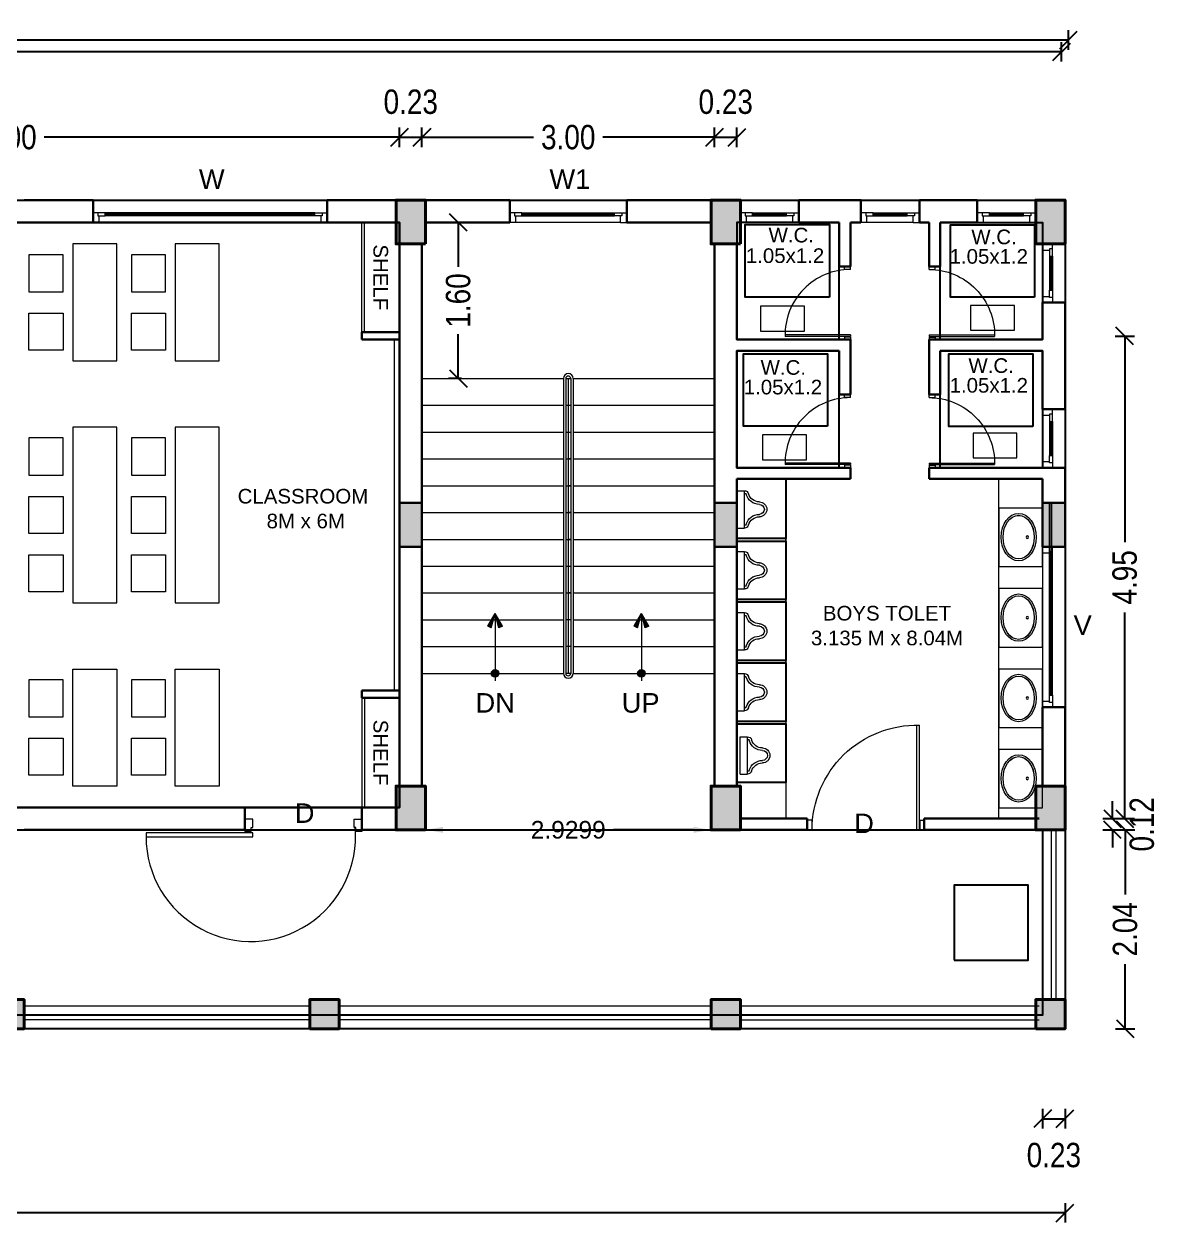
# Model space of a CAD drawing. Header units: metres. Extents: x 2792 to 3145, y -72 to 111.
# Drawn here: x 3045.62 to 3057.25, y -52.47 to -40.11 of the extents above; entities that cross this region are included whole.
import ezdxf
from ezdxf.enums import TextEntityAlignment as Align

# ---------------------------------------------------------------- set-up
doc = ezdxf.new("R2010")
doc.units = ezdxf.units.M
doc.header["$MEASUREMENT"] = 0
doc.header["$PDMODE"] = 35
for name, color, linetype, lineweight in [('BEAM', 4, 'Continuous', 30), ('BLK_1_FLR_1_WASH', 55, 'Continuous', 5), ('Col', 2, 'Continuous', 40), ('column', 6, 'Continuous', 9), ('DIM', 7, 'Continuous', 18), ('El', 9, 'Continuous', 20), ('Fittings', 9, 'Continuous', 0), ('Frame', 11, 'Continuous', 20), ('Furn', 80, 'Continuous', 0), ('JOI', 4, 'Continuous', 20), ('Stair', 52, 'Continuous', 18), ('Text', 7, 'Continuous', 5), ('WALL', 7, 'Continuous', 30)]:
    doc.layers.add(name, color=color, linetype=linetype, lineweight=lineweight)
for name, color, linetype in [('BLK_1_FLR_1_ EXIT_WIDTH_ STAIR', 1, 'Continuous'), ('BLK_1_FLR_1_BLT_UP_AREA', 44, 'Continuous'), ('BLK_1_FLR_1_CARPET_AREA', 56, 'Continuous'), ('BLK_1_FLR_1_DRINKING_WATER', 7, 'Continuous'), ('BLK_1_FLR_1_REGULAR_ROOM_1', 3, 'Continuous'), ('BLK_1_FLR_1_URINAL', 235, 'Continuous'), ('BLK_1_FLR_1_WATER_CLOSET', 1, 'Continuous'), ('TOILET_VENTILATION', 6, 'Continuous'), ('WIN', 2, 'Continuous')]:
    doc.layers.add(name, color=color, linetype=linetype)
doc.styles.add('SKR', font='ARIALN.TTF')
doc.styles.get("Standard").update_dxf_attribs({"font": 'arial.ttf'})
doc.dimstyles.new('SKR', dxfattribs={"dimtxt": 0.25, "dimasz": 0.18, "dimexe": 0.1, "dimexo": 0.0625, "dimgap": 0.09, "dimtad": 0, "dimzin": 0, "dimdsep": 46, "dimtxsty": 'SKR', "dimblk": 'OBLIQUE', "dimcen": 0.09, "dimclrd": 8, "dimclre": 8, "dimadec": 0, "dimazin": 0, "dimtfac": 1, "dimtofl": 0, "dimtmove": 2, "dimatfit": 3, "dimfxl": 0, "dimtolj": 1, "dimtzin": 0, "dimarcsym": 0})
doc.dimstyles.get("Standard").update_dxf_attribs({"dimtxt": 0.18, "dimasz": 0.18, "dimexe": 0.18, "dimexo": 0.0625, "dimgap": 0.09, "dimtad": 0, "dimtih": 1, "dimtoh": 1, "dimdec": 4, "dimzin": 0, "dimdsep": 46, "dimtxsty": 'Standard', "dimcen": 0.09, "dimadec": 0, "dimazin": 0, "dimtfac": 1, "dimtdec": 4, "dimtofl": 0, "dimtmove": 0, "dimatfit": 3, "dimfxl": 0, "dimtolj": 1, "dimtzin": 0, "dimarcsym": 0})

# ---------------------------------------------------------------- blocks, each defined once
blk = doc.blocks.new('Z$W@#478')
h = blk.add_hatch(color=256)
h.paths.add_polyline_path([(0, 0), (0.5, -0.866), (0.259, -0.966)])
h.paths.add_polyline_path([(-0.5, -0.866), (-0.259, -0.966), (0, 0)])
for p, q in [((-0.5, -0.866), (0, 0)), ((-0.259, -0.966), (0, 0)), ((0.5, -0.866), (0, 0)), ((0.259, -0.966), (0, 0)), ((-0.5, -0.866), (-0.259, -0.966)), ((0.259, -0.966), (0.5, -0.866))]:
    blk.add_line(p, q)
blk = doc.blocks.new('A$C52FD6809')
for p, q in [((-7.5, 3), (7.5, 3)), ((-7.5, 3), (-7.5, 3)), ((-7.5, 0), (-7.5, 3)), ((-7.5, 0), (7.5, 0)), ((7.5, 3), (7.5, 3)), ((7.5, 0), (7.5, 3))]:
    blk.add_line(p, q)
for centre, radius, start, end in [((0, 9), 3, 0, 180), ((0, 9), 2, 0, 180), ((-7.5, 9), 4.5, 286.2602, 0), ((-7.5, 9), 5.5, 286.2602, 0), ((7.5, 9), 5.5, 180, 253.7398), ((7.5, 9), 4.5, 180, 253.7398), ((-5.75, 3), 1.75, 106.2602, 180), ((-5.75, 3), 0.75, 106.2602, 180), ((5.75, 3), 0.75, 0, 73.7398), ((5.75, 3), 1.75, 0, 73.7398)]:
    blk.add_arc(centre, radius, start, end)
blk = doc.blocks.new('Z$W@#00390BB8')
blk.add_circle((0, 0.268), 0.0128)
at = {"extrusion": (0, 0, -1)}
for major_axis, ratio in [((-0.243, 0), 0.736842), ((-0.224, 0), 0.714286)]:
    blk.add_ellipse((0, 0.179), major_axis=major_axis, ratio=ratio, dxfattribs=at)
blk = doc.blocks.new('A$C7F851B0A')
for p, q in [((1.5, 0), (1.5, 32.24)), ((2.25, 0), (2.25, 32.25)), ((1.2, 3), (0, 3)), ((0, 0), (0, 3)), ((1.2, 0), (0, 0)), ((1.2, 0), (1.2, 3)), ((2.25, 0), (1.5, 0)), ((34.5, 0), (34.5, 3)), ((34.5, 3), (36, 3)), ((34.5, 0), (36, 0)), ((36, 0), (36, 3))]:
    blk.add_line(p, q)
blk.add_arc((2.25, 0), 32.25, 0, 91.3326)
blk = doc.blocks.new('FF')
at = {"layer": 'Frame'}
for p, q in [((-35.5, 0), (-38, 0)), ((-38, -3.5), (-38, -4)), ((-36, -4), (-36, -2.75)), ((-36, -2.75), (-35.5, -2.75)), ((-35.5, -2.75), (-35.5, 0)), ((-2.5, -2.75), (-2.5, 0)), ((-2.5, 0), (0, 0)), ((-2, -2.75), (-2.5, -2.75)), ((-2, -4), (-2, -2.75)), ((0, -3.5), (0, -4)), ((-38, -4), (-36, -4)), ((0, -4), (-2, -4))]:
    blk.add_line(p, q, dxfattribs=at)
blk.add_lwpolyline([(-35.5, -5.75), (-35.5, -4.5), (-70.12, -4.5), (-70.12, -5.75), (-35.5, -5.75)], close=True, dxfattribs=at)
blk.add_arc((-36.12, -5.75), 34, 180, 5.0621, dxfattribs=at)
blk = doc.blocks.new('_Oblique')
at = {"color": 0, "linetype": 'ByBlock', "lineweight": -2}
blk.add_line((-0.5, -0.5), (0.5, 0.5), dxfattribs=at)
blk = doc.blocks.new('*D73')
at = {"layer": 'Defpoints', "color": 0}
for p in [(3056.068, -49.787), (3056.298, -49.943), (3056.298, -51.342)]:
    blk.add_point(p, dxfattribs=at)
at = {"layer": 'DIM', "color": 8, "lineweight": -2}
for p, q in [((3056.068, -51.242), (3056.068, -51.442)), ((3056.298, -51.242), (3056.298, -51.442)), ((3056.068, -51.342), (3056.298, -51.342))]:
    blk.add_line(p, q, dxfattribs=at)
at = {"layer": 'DIM', "color": 8, "lineweight": -2, "xscale": 0.18, "yscale": 0.18, "zscale": 0.18, "rotation": 180}
blk.add_blockref('_Oblique', (3056.068, -51.342), dxfattribs=at)
at = {"layer": 'DIM', "color": 8, "lineweight": -2, "xscale": 0.18, "yscale": 0.18, "zscale": 0.18}
blk.add_blockref('_Oblique', (3056.298, -51.342), dxfattribs=at)
at = {"layer": 'DIM', "color": 0, "insert": (3056.183, -51.716), "char_height": 0.25, "attachment_point": 5, "style": 'SKR'}
blk.add_mtext('\\A1;0.23', dxfattribs=at)
blk = doc.blocks.new('*D74')
at = {"layer": 'Defpoints', "color": 0}
for p in [(3001.728, -49.473), (3056.298, -49.473), (3056.298, -52.308)]:
    blk.add_point(p, dxfattribs=at)
at = {"layer": 'DIM', "color": 8, "lineweight": -2}
for p, q in [((3001.728, -52.208), (3001.728, -52.408)), ((3056.298, -52.208), (3056.298, -52.408)), ((3001.728, -52.308), (3028.577, -52.308)), ((3056.298, -52.308), (3029.449, -52.308))]:
    blk.add_line(p, q, dxfattribs=at)
at = {"layer": 'DIM', "color": 8, "lineweight": -2, "xscale": 0.18, "yscale": 0.18, "zscale": 0.18, "rotation": 180}
blk.add_blockref('_Oblique', (3001.728, -52.308), dxfattribs=at)
at = {"layer": 'DIM', "color": 8, "lineweight": -2, "xscale": 0.18, "yscale": 0.18, "zscale": 0.18}
blk.add_blockref('_Oblique', (3056.298, -52.308), dxfattribs=at)
at = {"layer": 'DIM', "color": 0, "insert": (3029.013, -52.308), "char_height": 0.25, "attachment_point": 5, "style": 'SKR'}
blk.add_mtext('\\A1;54.57', dxfattribs=at)
blk = doc.blocks.new('*D88')
at = {"layer": 'Defpoints', "color": 0}
for p in [(3049.473, -41.275), (3041.473, -42.669), (3049.473, -42.822)]:
    blk.add_point(p, dxfattribs=at)
at = {"layer": 'DIM', "color": 8, "lineweight": -2}
for p, q in [((3041.473, -41.375), (3041.473, -41.175)), ((3041.473, -41.275), (3045.117, -41.275)), ((3049.473, -41.275), (3045.829, -41.275)), ((3049.473, -41.375), (3049.473, -41.175))]:
    blk.add_line(p, q, dxfattribs=at)
at = {"layer": 'DIM', "color": 8, "lineweight": -2, "xscale": 0.18, "yscale": 0.18, "zscale": 0.18, "rotation": 180}
blk.add_blockref('_Oblique', (3041.473, -41.275), dxfattribs=at)
at = {"layer": 'DIM', "color": 8, "lineweight": -2, "xscale": 0.18, "yscale": 0.18, "zscale": 0.18}
blk.add_blockref('_Oblique', (3049.473, -41.275), dxfattribs=at)
at = {"layer": 'DIM', "color": 0, "insert": (3045.473, -41.275), "char_height": 0.25, "attachment_point": 5, "style": 'SKR'}
blk.add_mtext('\\A1;8.00', dxfattribs=at)
blk = doc.blocks.new('*D89')
at = {"layer": 'Defpoints', "color": 0}
for p in [(3049.703, -41.275), (3049.703, -42.705), (3049.473, -42.822)]:
    blk.add_point(p, dxfattribs=at)
at = {"layer": 'DIM', "color": 8, "lineweight": -2}
for p, q in [((3049.473, -41.375), (3049.473, -41.175)), ((3049.473, -41.275), (3049.703, -41.275)), ((3049.703, -41.375), (3049.703, -41.175))]:
    blk.add_line(p, q, dxfattribs=at)
at = {"layer": 'DIM', "color": 8, "lineweight": -2, "xscale": 0.18, "yscale": 0.18, "zscale": 0.18, "rotation": 180}
blk.add_blockref('_Oblique', (3049.473, -41.275), dxfattribs=at)
at = {"layer": 'DIM', "color": 8, "lineweight": -2, "xscale": 0.18, "yscale": 0.18, "zscale": 0.18}
blk.add_blockref('_Oblique', (3049.703, -41.275), dxfattribs=at)
at = {"layer": 'DIM', "color": 0, "insert": (3049.588, -40.912), "char_height": 0.25, "attachment_point": 5, "style": 'SKR'}
blk.add_mtext('\\A1;0.23', dxfattribs=at)
blk = doc.blocks.new('*D90')
at = {"layer": 'Defpoints', "color": 0}
for p in [(3052.703, -41.275), (3049.703, -42.705), (3052.703, -42.68)]:
    blk.add_point(p, dxfattribs=at)
at = {"layer": 'DIM', "color": 8, "lineweight": -2}
for p, q in [((3049.703, -41.375), (3049.703, -41.175)), ((3049.703, -41.275), (3050.847, -41.275)), ((3052.703, -41.275), (3051.559, -41.275)), ((3052.703, -41.375), (3052.703, -41.175))]:
    blk.add_line(p, q, dxfattribs=at)
at = {"layer": 'DIM', "color": 8, "lineweight": -2, "xscale": 0.18, "yscale": 0.18, "zscale": 0.18, "rotation": 180}
blk.add_blockref('_Oblique', (3049.703, -41.275), dxfattribs=at)
at = {"layer": 'DIM', "color": 8, "lineweight": -2, "xscale": 0.18, "yscale": 0.18, "zscale": 0.18}
blk.add_blockref('_Oblique', (3052.703, -41.275), dxfattribs=at)
at = {"layer": 'DIM', "color": 0, "insert": (3051.203, -41.275), "char_height": 0.25, "attachment_point": 5, "style": 'SKR'}
blk.add_mtext('\\A1;3.00', dxfattribs=at)
blk = doc.blocks.new('*D91')
at = {"layer": 'Defpoints', "color": 0}
for p in [(3052.933, -41.275), (3052.703, -42.68), (3052.933, -42.859)]:
    blk.add_point(p, dxfattribs=at)
at = {"layer": 'DIM', "color": 8, "lineweight": -2}
for p, q in [((3052.703, -41.375), (3052.703, -41.175)), ((3052.703, -41.275), (3052.933, -41.275)), ((3052.933, -41.375), (3052.933, -41.175))]:
    blk.add_line(p, q, dxfattribs=at)
at = {"layer": 'DIM', "color": 8, "lineweight": -2, "xscale": 0.18, "yscale": 0.18, "zscale": 0.18, "rotation": 180}
blk.add_blockref('_Oblique', (3052.703, -41.275), dxfattribs=at)
at = {"layer": 'DIM', "color": 8, "lineweight": -2, "xscale": 0.18, "yscale": 0.18, "zscale": 0.18}
blk.add_blockref('_Oblique', (3052.933, -41.275), dxfattribs=at)
at = {"layer": 'DIM', "color": 0, "insert": (3052.818, -40.912), "char_height": 0.25, "attachment_point": 5, "style": 'SKR'}
blk.add_mtext('\\A1;0.23', dxfattribs=at)
blk = doc.blocks.new('*D92')
at = {"layer": 'Defpoints', "color": 0}
for p in [(3056.263, -40.398), (3001.693, -42.601), (3056.263, -42.601)]:
    blk.add_point(p, dxfattribs=at)
at = {"layer": 'DIM', "color": 8, "lineweight": -2}
for p, q in [((3001.693, -40.498), (3001.693, -40.298)), ((3001.693, -40.398), (3028.542, -40.398)), ((3056.263, -40.398), (3029.414, -40.398)), ((3056.263, -40.498), (3056.263, -40.298))]:
    blk.add_line(p, q, dxfattribs=at)
at = {"layer": 'DIM', "color": 8, "lineweight": -2, "xscale": 0.18, "yscale": 0.18, "zscale": 0.18, "rotation": 180}
blk.add_blockref('_Oblique', (3001.693, -40.398), dxfattribs=at)
at = {"layer": 'DIM', "color": 8, "lineweight": -2, "xscale": 0.18, "yscale": 0.18, "zscale": 0.18}
blk.add_blockref('_Oblique', (3056.263, -40.398), dxfattribs=at)
at = {"layer": 'DIM', "color": 0, "insert": (3028.978, -40.398), "char_height": 0.25, "attachment_point": 5, "style": 'SKR'}
blk.add_mtext('\\A1;54.57', dxfattribs=at)
blk = doc.blocks.new('*D93')
at = {"layer": 'Defpoints', "color": 0}
for p in [(3055.723, -48.379), (3056.914, -48.379), (3055.723, -50.419)]:
    blk.add_point(p, dxfattribs=at)
at = {"layer": 'DIM', "color": 8, "lineweight": -2}
for p, q in [((3056.814, -48.379), (3057.014, -48.379)), ((3056.914, -48.379), (3056.914, -49.041)), ((3056.914, -50.419), (3056.914, -49.757)), ((3056.814, -50.419), (3057.014, -50.419))]:
    blk.add_line(p, q, dxfattribs=at)
at = {"layer": 'DIM', "color": 8, "lineweight": -2, "xscale": 0.18, "yscale": 0.18, "zscale": 0.18}
for p, rotation in [((3056.914, -48.379), 90), ((3056.914, -50.419), 270)]:
    blk.add_blockref('_Oblique', p, dxfattribs=dict(at, rotation=rotation))
at = {"layer": 'DIM', "color": 0, "insert": (3056.914, -49.399), "char_height": 0.25, "attachment_point": 5, "rotation": 90, "style": 'SKR'}
blk.add_mtext('\\A1;2.04', dxfattribs=at)
blk = doc.blocks.new('*D94')
at = {"layer": 'Defpoints', "color": 0}
for p in [(3055.783, -48.264), (3056.784, -48.264), (2990.396, -48.379)]:
    blk.add_point(p, dxfattribs=at)
at = {"layer": 'DIM', "color": 8, "lineweight": -2}
for p, q in [((3056.784, -48.264), (3056.784, -48.084)), ((3056.684, -48.264), (3056.884, -48.264)), ((3056.684, -48.379), (3056.884, -48.379)), ((3056.784, -48.379), (3056.784, -48.559))]:
    blk.add_line(p, q, dxfattribs=at)
at = {"layer": 'DIM', "color": 8, "lineweight": -2, "xscale": 0.18, "yscale": 0.18, "zscale": 0.18}
for p, rotation in [((3056.784, -48.264), 270), ((3056.784, -48.379), 90)]:
    blk.add_blockref('_Oblique', p, dxfattribs=dict(at, rotation=rotation))
at = {"layer": 'DIM', "color": 0, "insert": (3057.086, -48.322), "char_height": 0.25, "attachment_point": 5, "rotation": 90, "style": 'SKR'}
blk.add_mtext('\\A1;0.12', dxfattribs=at)
blk = doc.blocks.new('*D95')
at = {"layer": 'Defpoints', "color": 0}
for p in [(3055.909, -43.314), (3056.91, -43.314), (3055.783, -48.264)]:
    blk.add_point(p, dxfattribs=at)
at = {"layer": 'DIM', "color": 8, "lineweight": -2}
for p, q in [((3056.81, -43.314), (3057.01, -43.314)), ((3056.91, -43.314), (3056.91, -45.428)), ((3056.91, -48.264), (3056.91, -46.15)), ((3056.81, -48.264), (3057.01, -48.264))]:
    blk.add_line(p, q, dxfattribs=at)
at = {"layer": 'DIM', "color": 8, "lineweight": -2, "xscale": 0.18, "yscale": 0.18, "zscale": 0.18}
for p, rotation in [((3056.91, -43.314), 90), ((3056.91, -48.264), 270)]:
    blk.add_blockref('_Oblique', p, dxfattribs=dict(at, rotation=rotation))
at = {"layer": 'DIM', "color": 0, "insert": (3056.91, -45.789), "char_height": 0.25, "attachment_point": 5, "rotation": 90, "style": 'SKR'}
blk.add_mtext('\\A1;4.95', dxfattribs=at)
blk = doc.blocks.new('*D98')
at = {"layer": 'Defpoints', "color": 0}
for p in [(3050.17, -42.149), (3050.075, -43.749), (3050.17, -43.749)]:
    blk.add_point(p, dxfattribs=at)
at = {"layer": 'DIM', "color": 8, "lineweight": -2}
for p, q in [((3050.108, -42.149), (3049.975, -42.149)), ((3050.075, -42.149), (3050.075, -42.603)), ((3050.075, -43.749), (3050.075, -43.295)), ((3050.108, -43.749), (3049.975, -43.749))]:
    blk.add_line(p, q, dxfattribs=at)
at = {"layer": 'DIM', "color": 8, "lineweight": -2, "xscale": 0.18, "yscale": 0.18, "zscale": 0.18}
for p, rotation in [((3050.075, -42.149), 90), ((3050.075, -43.749), 270)]:
    blk.add_blockref('_Oblique', p, dxfattribs=dict(at, rotation=rotation))
at = {"layer": 'DIM', "color": 0, "insert": (3050.075, -42.949), "char_height": 0.25, "attachment_point": 5, "rotation": 90, "style": 'SKR'}
blk.add_mtext('\\A1;1.60', dxfattribs=at)
blk = doc.blocks.new('*D110')
at = {"layer": 'Defpoints', "color": 0}
for p in [(3056.333, -40.278), (3001.728, -42.642), (3056.333, -42.642)]:
    blk.add_point(p, dxfattribs=at)
at = {"layer": 'DIM', "color": 8, "lineweight": -2}
for p, q in [((3001.728, -40.378), (3001.728, -40.178)), ((3001.728, -40.278), (3028.614, -40.278)), ((3056.333, -40.278), (3029.447, -40.278)), ((3056.333, -40.378), (3056.333, -40.178))]:
    blk.add_line(p, q, dxfattribs=at)
at = {"layer": 'DIM', "color": 8, "lineweight": -2, "xscale": 0.18, "yscale": 0.18, "zscale": 0.18, "rotation": 180}
blk.add_blockref('_Oblique', (3001.728, -40.278), dxfattribs=at)
at = {"layer": 'DIM', "color": 8, "lineweight": -2, "xscale": 0.18, "yscale": 0.18, "zscale": 0.18}
blk.add_blockref('_Oblique', (3056.333, -40.278), dxfattribs=at)
at = {"layer": 'DIM', "color": 0, "insert": (3029.03, -40.278), "char_height": 0.25, "attachment_point": 5, "style": 'SKR'}
blk.add_mtext('\\A1;54.61', dxfattribs=at)
blk = doc.blocks.new('C')
at = {"layer": 'column'}
blk.add_hatch(color=2, dxfattribs=at).paths.add_polyline_path([(0, -450), (300, -450), (300, 0), (0, 0)])
at = {"layer": 'column', "color": 6}
blk.add_lwpolyline([(0, -450), (300, -450), (300, 0), (0, 0)], close=True, dxfattribs=at)
blk = doc.blocks.new('C2')
at = {"layer": 'BEAM'}
blk.add_hatch(color=2, dxfattribs=at).paths.add_polyline_path([(230, 0), (0, 0), (0, -450), (230, -450)])
at = {"layer": 'BEAM', "color": 6}
blk.add_lwpolyline([(0, -450), (230, -450), (230, 0), (0, 0)], close=True, dxfattribs=at)
blk = doc.blocks.new('C3')
at = {"layer": 'column'}
blk.add_hatch(color=2, dxfattribs=at).paths.add_polyline_path([(300, -300), (300, 0), (0, 0), (0, -300)])
at = {"layer": 'column', "color": 6}
blk.add_lwpolyline([(0, -300), (300, -300), (300, 0), (0, 0)], close=True, dxfattribs=at)
blk = doc.blocks.new('*D256')
at = {"layer": 'BLK_1_FLR_1_ EXIT_WIDTH_ STAIR', "color": 0, "lineweight": -2}
for p, q in [((3049.738, -48.379), (3049.738, -48.199)), ((3052.668, -48.379), (3052.668, -48.199)), ((3049.918, -48.379), (3050.738, -48.379)), ((3052.488, -48.379), (3051.668, -48.379))]:
    blk.add_line(p, q, dxfattribs=at)
at = {"layer": 'BLK_1_FLR_1_ EXIT_WIDTH_ STAIR', "color": 0}
for points in [[(3049.918, -48.349), (3049.918, -48.409), (3049.738, -48.379)], [(3052.488, -48.349), (3052.488, -48.409), (3052.668, -48.379)]]:
    blk.add_solid(points, dxfattribs=at)
at = {"layer": 'Defpoints', "color": 0}
for p in [(3049.738, -48.379), (3049.738, -48.379), (3052.668, -48.379)]:
    blk.add_point(p, dxfattribs=at)
at = {"layer": 'BLK_1_FLR_1_ EXIT_WIDTH_ STAIR', "color": 0, "insert": (3051.203, -48.379), "char_height": 0.18, "attachment_point": 5}
blk.add_mtext('\\A1;2.9299', dxfattribs=at)

msp = doc.modelspace()

# ---------------------------------------------------------------- hatches: boundary and pattern name
at = {"layer": 'DIM'}
h = msp.add_hatch(color=256, dxfattribs=at)
h.paths.add_polyline_path([(3050.45292, -46.73579, 0.41421356), (3050.41459, -46.77412), (3050.45292, -46.77412)])
h.paths.add_polyline_path([(3050.45292, -46.73579), (3050.45292, -46.77412), (3050.49125, -46.77412, 0.41421356)])
h.paths.add_polyline_path([(3050.49125, -46.77412), (3050.45292, -46.77412), (3050.45292, -46.81245, 0.41421356)])
h.paths.add_polyline_path([(3050.45292, -46.77412), (3050.41459, -46.77412, 0.41421356), (3050.45292, -46.81245)])
h = msp.add_hatch(color=256, dxfattribs=at)
h.paths.add_polyline_path([(3051.95292, -46.73579, 0.41421356), (3051.91459, -46.77412), (3051.95292, -46.77412)])
h.paths.add_polyline_path([(3051.95292, -46.73579), (3051.95292, -46.77412), (3051.99125, -46.77412, 0.41421356)])
h.paths.add_polyline_path([(3051.99125, -46.77412), (3051.95292, -46.77412), (3051.95292, -46.81245, 0.41421356)])
h.paths.add_polyline_path([(3051.95292, -46.77412), (3051.91459, -46.77412, 0.41421356), (3051.95292, -46.81245)])

# ---------------------------------------------------------------- linework, layer by layer
at = {"layer": 'BLK_1_FLR_1_BLT_UP_AREA', "color": 24}
msp.add_lwpolyline([(3001.72792, -41.91912), (3056.29792, -41.91912), (3056.29792, -50.41912), (3001.72792, -50.41912)], close=True, dxfattribs=at)
at = {"layer": 'BLK_1_FLR_1_CARPET_AREA', "color": 24}
for points in [[(3041.4729, -48.14912), (3049.47292, -48.14912), (3049.47292, -42.14912), (3041.4729, -42.14912)], [(3001.95792, -48.37912), (3056.06792, -48.37912), (3056.06792, -50.27912), (3001.95792, -50.27912)]]:
    msp.add_lwpolyline(points, close=True, dxfattribs=at)
at = {"layer": 'BLK_1_FLR_1_DRINKING_WATER'}
msp.add_lwpolyline([(3055.15905, -49.71654), (3055.92004, -49.71654), (3055.92004, -48.94616), (3055.15905, -48.94616)], close=True, dxfattribs=at)
at = {"layer": 'BLK_1_FLR_1_REGULAR_ROOM_1', "color": 3}
msp.add_lwpolyline([(3008.55291, -42.14912), (3049.47292, -42.14912), (3049.47292, -48.14912), (3008.55291, -48.14912)], close=True, dxfattribs=at)
at = {"layer": 'BLK_1_FLR_1_URINAL'}
for points in [[(3052.93292, -44.77912), (3053.43292, -44.77912), (3053.43292, -45.39162), (3052.93292, -45.39162)], [(3052.93292, -45.41662), (3053.43292, -45.41662), (3053.43292, -46.01662), (3052.93292, -46.01662)], [(3052.93292, -46.04162), (3053.43292, -46.04162), (3053.43292, -46.64162), (3052.93292, -46.64162)], [(3052.93292, -46.66662), (3053.43292, -46.66662), (3053.43292, -47.26662), (3052.93292, -47.26662)], [(3052.93292, -47.29162), (3053.43292, -47.29162), (3053.43292, -47.89162), (3052.93292, -47.89162)]]:
    msp.add_lwpolyline(points, close=True, dxfattribs=at)
at = {"layer": 'BLK_1_FLR_1_WASH', "color": 60}
for points in [[(3055.32774, -43.25465), (3055.77774, -43.25465), (3055.77774, -42.99886), (3055.32774, -42.99886)], [(3053.17584, -43.26294), (3053.62584, -43.26294), (3053.62584, -43.00715), (3053.17584, -43.00715)], [(3053.19514, -44.58248), (3053.64514, -44.58248), (3053.64514, -44.32669), (3053.19514, -44.32669)], [(3055.35423, -44.56432), (3055.80423, -44.56432), (3055.80423, -44.30853), (3055.35423, -44.30853)]]:
    msp.add_lwpolyline(points, close=True, dxfattribs=at)
at = {"layer": 'BLK_1_FLR_1_WASH', "color": 55}
for points in [[(3055.61792, -45.67912), (3056.06792, -45.67912), (3056.06792, -45.07912), (3055.61792, -45.07912)], [(3055.61792, -46.50412), (3056.06792, -46.50412), (3056.06792, -45.90412), (3055.61792, -45.90412)], [(3055.61792, -47.32912), (3056.06792, -47.32912), (3056.06792, -46.72912), (3055.61792, -46.72912)], [(3055.61792, -48.15412), (3056.06792, -48.15412), (3056.06792, -47.55412), (3055.61792, -47.55412)]]:
    msp.add_lwpolyline(points, close=True, dxfattribs=at)
at = {"layer": 'BLK_1_FLR_1_WATER_CLOSET', "color": 1}
for points in [[(3053.98292, -42.14912), (3052.93292, -42.14912), (3052.93292, -43.34912), (3053.98292, -43.34912)], [(3055.01785, -42.14912), (3056.06792, -42.14912), (3056.06792, -43.34912), (3055.01785, -43.34912)], [(3053.98292, -43.46412), (3052.93292, -43.46412), (3052.93292, -44.66412), (3053.98292, -44.66412)], [(3055.01785, -43.46412), (3056.06792, -43.46412), (3056.06792, -44.66413), (3055.01785, -44.66413)]]:
    msp.add_lwpolyline(points, close=True, dxfattribs=at)
at = {"layer": 'Col'}
for points in [[(3049.73792, -42.36912), (3049.43792, -42.36912), (3049.43792, -41.91912), (3049.73792, -41.91912)], [(3052.96791, -42.36912), (3052.66791, -42.36912), (3052.66791, -41.91912), (3052.96791, -41.91912)], [(3056.29792, -42.36912), (3055.99792, -42.36912), (3055.99792, -41.91912), (3056.29792, -41.91912)], [(3049.73792, -48.37912), (3049.43792, -48.37912), (3049.43792, -47.92912), (3049.73792, -47.92912)], [(3052.96791, -48.37912), (3052.66791, -48.37912), (3052.66791, -47.92912), (3052.96791, -47.92912)], [(3056.29792, -48.37912), (3055.99792, -48.37912), (3055.99792, -47.92912), (3056.29792, -47.92912)], [(3045.32292, -50.41912), (3045.62292, -50.41912), (3045.62292, -50.11912), (3045.32292, -50.11912)], [(3048.55292, -50.41912), (3048.85292, -50.41912), (3048.85292, -50.11912), (3048.55292, -50.11912)], [(3052.66791, -50.41912), (3052.96791, -50.41912), (3052.96791, -50.11912), (3052.66791, -50.11912)], [(3055.99792, -50.41912), (3056.29792, -50.41912), (3056.29792, -50.11912), (3055.99792, -50.11912)]]:
    msp.add_lwpolyline(points, close=True, dxfattribs=at)
at = {"layer": 'DIM'}
for p, q in [((3050.45292, -46.16018), (3050.45292, -46.85079)), ((3051.95292, -46.16018), (3051.95292, -46.85079))]:
    msp.add_line(p, q, dxfattribs=at)
for centre in [(3050.45292, -46.77412), (3051.95292, -46.77412)]:
    msp.add_circle(centre, 0.03833, dxfattribs=at)
at = {"layer": 'El'}
for p, q in [((3046.33042, -41.91912), (3048.73042, -41.91912)), ((3051.80292, -41.91912), (3050.60292, -41.91912)), ((3052.96791, -41.91912), (3053.56785, -41.91912)), ((3054.20352, -41.91912), (3054.80352, -41.91912)), ((3055.39779, -41.91912), (3055.99785, -41.91912)), ((3048.60542, -42.04912), (3046.45542, -42.04912)), ((3048.60542, -42.08037), (3046.45542, -42.08037)), ((3050.72792, -42.04912), (3051.67792, -42.04912)), ((3050.72792, -42.08037), (3051.67792, -42.08037)), ((3052.96785, -42.04912), (3052.96786, -42.04912)), ((3053.09285, -42.04912), (3053.44285, -42.04912)), ((3053.09285, -42.08037), (3053.44285, -42.08037)), ((3054.20351, -42.04912), (3054.20352, -42.04912)), ((3054.32851, -42.04912), (3054.67852, -42.04912)), ((3054.32851, -42.08037), (3054.67852, -42.08037)), ((3055.39779, -42.04912), (3055.3978, -42.04912)), ((3055.52279, -42.04912), (3055.87279, -42.04912)), ((3055.52279, -42.08037), (3055.87279, -42.08037)), ((3046.39292, -42.14912), (3048.66792, -42.14912)), ((3051.74042, -42.14912), (3050.66542, -42.14912)), ((3053.50535, -42.14912), (3053.03035, -42.14912)), ((3054.74102, -42.14912), (3054.26601, -42.14912)), ((3055.93529, -42.14912), (3055.46029, -42.14912)), ((3056.06792, -42.96912), (3056.06792, -42.36912)), ((3056.16792, -42.36912), (3056.16792, -42.36913)), ((3056.29792, -42.96912), (3056.29792, -42.36912)), ((3056.13667, -42.49412), (3056.13667, -42.84412)), ((3056.16792, -42.49412), (3056.16792, -42.84412)), ((3056.29792, -43.34912), (3056.29792, -42.96912)), ((3056.06792, -44.66413), (3056.06792, -44.06413)), ((3056.16792, -44.06413), (3056.16792, -44.06413)), ((3056.29792, -44.66413), (3056.29792, -44.06413)), ((3056.13667, -44.18913), (3056.13667, -44.53913)), ((3056.16792, -44.18913), (3056.16792, -44.53913)), ((3055.61792, -48.26412), (3055.61792, -44.77912)), ((3056.06792, -45.02497), (3056.06792, -47.05912)), ((3056.13667, -46.99662), (3056.13667, -45.02497)), ((3056.29792, -45.02497), (3056.29792, -47.12161)), ((3056.16792, -45.47497), (3056.16792, -45.47498)), ((3056.16792, -46.99662), (3056.16792, -45.59997)), ((3056.16792, -47.12162), (3056.16792, -47.12161)), ((3047.95109, -48.37912), (3049.08792, -48.37912)), ((3056.06792, -48.37912), (3056.06792, -50.11912)), ((3056.29792, -48.37912), (3056.29792, -50.11912)), ((3048.55292, -50.18912), (3045.62292, -50.18912)), ((3052.66791, -50.18912), (3048.85292, -50.18912)), ((3056.03292, -50.18912), (3052.96792, -50.18912)), ((3048.55292, -50.41912), (3045.62292, -50.41912)), ((3052.66791, -50.41912), (3048.85292, -50.41912)), ((3056.03292, -50.41912), (3052.96792, -50.41912))]:
    msp.add_line(p, q, dxfattribs=at)
at = {"layer": 'Fittings'}
for centre in [(3055.82181, -45.37662), (3055.82181, -45.37662), (3055.82181, -45.37662), (3055.82181, -46.20162), (3055.82181, -47.02662), (3055.82181, -47.85162)]:
    msp.add_ellipse(centre, major_axis=(0, 0.22361), ratio=0.71428571, start_param=3.14159265, end_param=9.42477796, dxfattribs=at)
at = {"layer": 'Frame'}
for p, q in [((3046.45542, -42.04912), (3046.33042, -42.04912)), ((3046.38042, -42.04912), (3046.38042, -42.08037)), ((3046.38042, -42.08037), (3046.45542, -42.08037)), ((3046.39292, -42.14912), (3046.39292, -42.08037)), ((3046.45542, -42.08037), (3046.45542, -42.04912)), ((3048.60542, -42.08037), (3048.60542, -42.04912)), ((3048.60542, -42.04912), (3048.73042, -42.04912)), ((3048.68042, -42.08037), (3048.60542, -42.08037)), ((3048.66792, -42.14912), (3048.66792, -42.08037)), ((3048.68042, -42.04912), (3048.68042, -42.08037)), ((3050.72792, -42.04912), (3050.60292, -42.04912)), ((3050.65292, -42.04912), (3050.65292, -42.08037)), ((3050.65292, -42.08037), (3050.72792, -42.08037)), ((3050.66542, -42.14912), (3050.66542, -42.08037)), ((3050.72792, -42.08037), (3050.72792, -42.04912)), ((3051.67792, -42.08037), (3051.67792, -42.04912)), ((3051.67792, -42.04912), (3051.80292, -42.04912)), ((3051.75292, -42.08037), (3051.67792, -42.08037)), ((3051.74042, -42.14912), (3051.74042, -42.08037)), ((3051.75292, -42.04912), (3051.75292, -42.08037)), ((3052.96786, -42.04912), (3052.96785, -42.04912)), ((3053.09286, -42.04912), (3052.96786, -42.04912)), ((3053.01785, -42.04912), (3053.01785, -42.08037)), ((3053.01785, -42.08037), (3053.09285, -42.08037)), ((3053.03035, -42.14912), (3053.03035, -42.08037)), ((3053.09285, -42.08037), (3053.09285, -42.04912)), ((3053.44285, -42.08037), (3053.44285, -42.04912)), ((3053.44285, -42.04912), (3053.56785, -42.04912)), ((3053.51785, -42.08037), (3053.44285, -42.08037)), ((3053.50535, -42.14912), (3053.50535, -42.08037)), ((3053.51785, -42.04912), (3053.51785, -42.08037)), ((3054.32851, -42.04912), (3054.20351, -42.04912)), ((3054.25351, -42.04912), (3054.25351, -42.08037)), ((3054.25351, -42.08037), (3054.32851, -42.08037)), ((3054.26601, -42.14912), (3054.26601, -42.08037)), ((3054.32851, -42.08037), (3054.32851, -42.04912)), ((3054.67852, -42.08037), (3054.67852, -42.04912)), ((3054.67852, -42.04912), (3054.80352, -42.04912)), ((3054.75352, -42.08037), (3054.67852, -42.08037)), ((3054.74102, -42.14912), (3054.74102, -42.08037)), ((3054.75352, -42.04912), (3054.75352, -42.08037)), ((3055.3978, -42.04912), (3055.39779, -42.04912)), ((3055.5228, -42.04912), (3055.3978, -42.04912)), ((3055.44779, -42.04912), (3055.44779, -42.08037)), ((3055.44779, -42.08037), (3055.52279, -42.08037)), ((3055.46029, -42.14912), (3055.46029, -42.08037)), ((3055.52279, -42.08037), (3055.52279, -42.04912)), ((3055.87279, -42.08037), (3055.87279, -42.04912)), ((3055.87279, -42.04912), (3055.99779, -42.04912)), ((3055.94779, -42.08037), (3055.87279, -42.08037)), ((3055.93529, -42.14912), (3055.93529, -42.08037)), ((3055.94779, -42.04912), (3055.94779, -42.08037)), ((3046.39292, -42.14912), (3046.33042, -42.14912)), ((3048.66792, -42.14912), (3048.73042, -42.14912)), ((3049.08792, -43.27412), (3049.08792, -42.14912)), ((3049.11292, -43.27412), (3049.11292, -42.14912)), ((3050.66542, -42.14912), (3050.60292, -42.14912)), ((3051.74042, -42.14912), (3051.80292, -42.14912)), ((3053.03035, -42.14912), (3052.96785, -42.14912)), ((3053.50535, -42.14912), (3053.56785, -42.14912)), ((3054.26601, -42.14912), (3054.20351, -42.14912)), ((3054.74102, -42.14912), (3054.80352, -42.14912)), ((3055.46029, -42.14912), (3055.39779, -42.14912)), ((3055.93529, -42.14912), (3055.99779, -42.14912)), ((3056.06792, -42.43162), (3056.06792, -42.36912)), ((3056.16792, -42.36913), (3056.16792, -42.36912)), ((3056.16792, -42.49413), (3056.16792, -42.36913)), ((3056.06792, -42.43162), (3056.13667, -42.43162)), ((3056.16792, -42.41912), (3056.13667, -42.41912)), ((3056.13667, -42.41912), (3056.13667, -42.49412)), ((3056.13667, -42.49412), (3056.16792, -42.49412)), ((3056.13667, -42.84412), (3056.16792, -42.84412)), ((3056.13667, -42.91912), (3056.13667, -42.84412)), ((3056.16792, -42.84412), (3056.16792, -42.96912)), ((3056.06792, -42.90662), (3056.13667, -42.90662)), ((3056.06792, -42.90662), (3056.06792, -42.96912)), ((3056.16792, -42.91912), (3056.13667, -42.91912)), ((3049.42292, -46.94912), (3049.42292, -43.34912)), ((3056.06792, -44.12663), (3056.06792, -44.06413)), ((3056.16792, -44.11413), (3056.13667, -44.11413)), ((3056.13667, -44.11413), (3056.13667, -44.18913)), ((3056.16792, -44.06413), (3056.16792, -44.06413)), ((3056.16792, -44.18913), (3056.16792, -44.06413)), ((3056.06792, -44.12663), (3056.13667, -44.12663)), ((3056.13667, -44.18913), (3056.16792, -44.18913)), ((3056.06792, -44.60163), (3056.13667, -44.60163)), ((3056.06792, -44.60163), (3056.06792, -44.66413)), ((3056.13667, -44.53913), (3056.16792, -44.53913)), ((3056.13667, -44.61413), (3056.13667, -44.53913)), ((3056.16792, -44.53913), (3056.16792, -44.66413)), ((3056.16792, -44.61413), (3056.13667, -44.61413)), ((3053.43292, -44.77912), (3053.43292, -48.26412)), ((3053.43292, -45.39162), (3052.93292, -45.39162)), ((3053.43292, -45.41662), (3052.93292, -45.41662)), ((3053.43292, -45.41662), (3053.43292, -45.39162)), ((3056.06792, -45.53747), (3056.06792, -45.47497)), ((3056.16792, -45.59997), (3056.16792, -45.47497)), ((3056.06792, -45.53747), (3056.13667, -45.53747)), ((3056.16792, -45.52497), (3056.13667, -45.52497)), ((3056.13667, -45.52497), (3056.13667, -45.59997)), ((3056.13667, -45.59997), (3056.16792, -45.59997)), ((3053.43292, -46.01662), (3052.93292, -46.01662)), ((3053.43292, -46.04162), (3052.93292, -46.04162)), ((3053.43292, -46.04162), (3053.43292, -46.01662)), ((3053.43292, -46.64162), (3052.93292, -46.64162)), ((3053.43292, -46.66662), (3052.93292, -46.66662)), ((3053.43292, -46.66662), (3053.43292, -46.64162)), ((3049.08792, -47.02412), (3049.08792, -48.14912)), ((3049.11292, -47.02412), (3049.11292, -48.14912)), ((3056.06792, -47.05912), (3056.13667, -47.05912)), ((3056.06792, -47.05912), (3056.06792, -47.12162)), ((3056.13667, -46.99662), (3056.16792, -46.99662)), ((3056.13667, -47.07162), (3056.13667, -46.99662)), ((3056.16792, -47.07162), (3056.13667, -47.07162)), ((3056.16792, -46.99662), (3056.16792, -47.12162)), ((3053.43292, -47.26662), (3052.93292, -47.26662)), ((3053.43292, -47.29162), (3052.93292, -47.29162)), ((3053.43292, -47.26662), (3053.43292, -47.29162)), ((3056.15792, -50.11912), (3056.15792, -48.37912)), ((3056.20792, -50.11912), (3056.20792, -48.37912)), ((3048.55292, -50.27912), (3045.62292, -50.27912)), ((3052.66791, -50.27912), (3048.85292, -50.27912)), ((3052.96792, -50.27912), (3056.03292, -50.27912)), ((3048.55292, -50.32912), (3045.62292, -50.32912)), ((3052.66791, -50.32912), (3048.85292, -50.32912)), ((3052.96792, -50.32912), (3056.03292, -50.32912))]:
    msp.add_line(p, q, dxfattribs=at)
at = {"layer": 'Frame', "ltscale": 20}
for p, q in [((3051.15292, -43.74912), (3051.15292, -46.77412)), ((3051.17792, -43.74912), (3051.17792, -46.77412)), ((3051.22792, -43.74912), (3051.22792, -46.77412)), ((3051.25292, -43.74912), (3051.25292, -46.77412))]:
    msp.add_line(p, q, dxfattribs=at)
for centre, radius, start, end in [((3051.20292, -43.74912), 0.05, 0, 180), ((3051.20292, -43.74912), 0.025, 0, 180), ((3051.20292, -46.77412), 0.05, 180, 0), ((3051.20292, -46.77412), 0.025, 180, 0)]:
    msp.add_arc(centre, radius, start, end, dxfattribs=at)
at = {"layer": 'Furn'}
for points in [[(3046.1229, -42.36912), (3046.1229, -43.56912), (3046.5729, -43.56912), (3046.5729, -42.36912)], [(3047.1729, -42.36912), (3047.1729, -43.56912), (3047.6229, -43.56912), (3047.6229, -42.36912)], [(3046.0229, -42.47912), (3045.6729, -42.47912), (3045.6729, -42.85912), (3046.0229, -42.85912)], [(3047.0729, -42.47912), (3046.7229, -42.47912), (3046.7229, -42.85912), (3047.0729, -42.85912)], [(3046.0229, -43.45912), (3045.6729, -43.45912), (3045.6729, -43.07912), (3046.0229, -43.07912)], [(3047.0729, -43.45912), (3046.7229, -43.45912), (3046.7229, -43.07912), (3047.0729, -43.07912)], [(3046.0229, -44.35912), (3045.6729, -44.35912), (3045.6729, -44.73912), (3046.0229, -44.73912)], [(3046.1229, -44.24912), (3046.1229, -46.04912), (3046.5729, -46.04912), (3046.5729, -44.24912)], [(3047.0729, -44.35912), (3046.7229, -44.35912), (3046.7229, -44.73912), (3047.0729, -44.73912)], [(3047.1729, -44.24912), (3047.1729, -46.04912), (3047.6229, -46.04912), (3047.6229, -44.24912)], [(3046.0229, -45.33912), (3045.6729, -45.33912), (3045.6729, -44.95912), (3046.0229, -44.95912)], [(3047.0729, -45.33912), (3046.7229, -45.33912), (3046.7229, -44.95912), (3047.0729, -44.95912)], [(3046.0229, -45.93912), (3045.6729, -45.93912), (3045.6729, -45.55912), (3046.0229, -45.55912)], [(3047.0729, -45.93912), (3046.7229, -45.93912), (3046.7229, -45.55912), (3047.0729, -45.55912)], [(3046.1229, -47.92912), (3046.1229, -46.72912), (3046.5729, -46.72912), (3046.5729, -47.92912)], [(3047.1729, -47.92912), (3047.1729, -46.72912), (3047.6229, -46.72912), (3047.6229, -47.92912)], [(3046.0229, -46.83912), (3045.6729, -46.83912), (3045.6729, -47.21912), (3046.0229, -47.21912)], [(3047.0729, -46.83912), (3046.7229, -46.83912), (3046.7229, -47.21912), (3047.0729, -47.21912)], [(3046.0229, -47.81912), (3045.6729, -47.81912), (3045.6729, -47.43912), (3046.0229, -47.43912)], [(3047.0729, -47.81912), (3046.7229, -47.81912), (3046.7229, -47.43912), (3047.0729, -47.43912)]]:
    msp.add_lwpolyline(points, close=True, dxfattribs=at)
at = {"layer": 'Stair', "ltscale": 20}
for p, q in [((3049.70292, -43.74912), (3051.15292, -43.74912)), ((3051.17792, -43.74912), (3051.22792, -43.74912)), ((3051.20292, -43.74912), (3051.20292, -46.77412)), ((3051.25292, -43.74912), (3052.70292, -43.74912)), ((3049.70292, -44.02412), (3051.15292, -44.02412)), ((3051.17792, -44.02412), (3051.22792, -44.02412)), ((3051.25292, -44.02412), (3052.70292, -44.02412)), ((3049.70292, -44.29912), (3051.15292, -44.29912)), ((3051.17792, -44.29912), (3051.22792, -44.29912)), ((3051.25292, -44.29912), (3052.70292, -44.29912)), ((3049.70292, -44.57412), (3051.15292, -44.57412)), ((3051.17792, -44.57412), (3051.22792, -44.57412)), ((3051.22792, -44.57412), (3051.20292, -44.57412)), ((3051.20292, -44.57412), (3051.20292, -46.77412)), ((3051.25292, -44.57412), (3052.70292, -44.57412)), ((3049.70292, -44.84912), (3051.15292, -44.84912)), ((3051.17792, -44.84912), (3051.22792, -44.84912)), ((3051.22792, -44.84912), (3051.20292, -44.84912)), ((3051.25292, -44.84912), (3052.70292, -44.84912)), ((3049.70292, -45.12412), (3051.15292, -45.12412)), ((3051.17792, -45.12412), (3051.22792, -45.12412)), ((3051.22792, -45.12412), (3051.20292, -45.12412)), ((3051.25292, -45.12412), (3052.70292, -45.12412)), ((3049.70292, -45.39912), (3051.15292, -45.39912)), ((3051.17792, -45.39912), (3051.22792, -45.39912)), ((3051.22792, -45.39912), (3051.20292, -45.39912)), ((3051.25292, -45.39912), (3052.70292, -45.39912)), ((3049.70292, -45.67412), (3051.15292, -45.67412)), ((3051.17792, -45.67412), (3051.22792, -45.67412)), ((3051.25292, -45.67412), (3052.70292, -45.67412)), ((3049.70292, -45.94912), (3051.15292, -45.94912)), ((3051.17792, -45.94912), (3051.22792, -45.94912)), ((3051.22792, -45.94912), (3051.20292, -45.94912)), ((3051.25292, -45.94912), (3052.70292, -45.94912)), ((3049.70292, -46.22412), (3051.15292, -46.22412)), ((3051.22792, -46.22412), (3051.17792, -46.22412)), ((3051.22792, -46.22412), (3051.20292, -46.22412)), ((3051.25292, -46.22412), (3052.70292, -46.22412)), ((3049.70292, -46.49912), (3051.15292, -46.49912)), ((3051.22792, -46.49912), (3051.17792, -46.49912)), ((3051.22792, -46.49912), (3051.20292, -46.49912)), ((3051.25292, -46.49912), (3052.70292, -46.49912)), ((3049.70292, -46.77412), (3051.15292, -46.77412)), ((3051.22792, -46.77412), (3051.17792, -46.77412)), ((3051.22792, -46.77412), (3051.20292, -46.77412)), ((3051.25292, -46.77412), (3052.70292, -46.77412))]:
    msp.add_line(p, q, dxfattribs=at)
at = {"layer": 'TOILET_VENTILATION'}
for points in [[(3053.8808, -42.91486), (3053.01805, -42.91486), (3053.01805, -42.17012), (3053.8808, -42.17012)], [(3055.98407, -42.91618), (3055.12132, -42.91618), (3055.12132, -42.17145), (3055.98407, -42.17145)], [(3053.8626, -44.23935), (3052.99985, -44.23935), (3052.99985, -43.49462), (3053.8626, -43.49462)], [(3055.9684, -44.24106), (3055.10565, -44.24106), (3055.10565, -43.49633), (3055.9684, -43.49633)]]:
    msp.add_lwpolyline(points, close=True, dxfattribs=at)
at = {"layer": 'WALL'}
for p, q in [((3046.33042, -41.91912), (3045.62292, -41.91912)), ((3046.33042, -42.14912), (3046.33042, -41.91912)), ((3049.43792, -41.91912), (3048.73042, -41.91912)), ((3048.73042, -42.14912), (3048.73042, -41.91912)), ((3050.60292, -41.91912), (3049.73792, -41.91912)), ((3050.60292, -41.91912), (3050.60292, -42.14912)), ((3052.66792, -41.91912), (3051.80292, -41.91912)), ((3051.80292, -41.91912), (3051.80292, -42.14912)), ((3054.80352, -42.14912), (3054.80352, -41.91912)), ((3055.39779, -42.14912), (3055.39779, -41.91912)), ((3046.33042, -42.14912), (3045.62292, -42.14912)), ((3049.43792, -42.14912), (3048.73042, -42.14912)), ((3050.60292, -42.14912), (3049.73792, -42.14912)), ((3052.66792, -42.14912), (3051.80292, -42.14912)), ((3053.98292, -42.59912), (3053.98292, -42.14912)), ((3054.09792, -42.59912), (3054.09792, -42.14912)), ((3054.20352, -42.14912), (3054.09792, -42.14912)), ((3054.90285, -42.14912), (3054.80352, -42.14912)), ((3054.90285, -42.59912), (3054.90285, -42.14912)), ((3055.39779, -42.14912), (3055.01785, -42.14912)), ((3055.01785, -42.59912), (3055.01785, -42.14912)), ((3049.47292, -43.27412), (3049.47292, -42.36912)), ((3049.70292, -47.92912), (3049.70292, -42.36912)), ((3052.70292, -47.92912), (3052.70292, -42.36912)), ((3052.93292, -43.34912), (3052.93292, -42.36912)), ((3053.98292, -42.59912), (3054.09792, -42.59912)), ((3055.01785, -42.59912), (3054.90285, -42.59912)), ((3056.06792, -43.34912), (3056.06792, -42.96912)), ((3056.29792, -42.96912), (3056.06792, -42.96912)), ((3056.29792, -44.06413), (3056.29792, -42.96912)), ((3049.47292, -43.27412), (3049.08792, -43.27412)), ((3049.08792, -43.27412), (3049.08792, -43.34912)), ((3049.47292, -43.34912), (3049.08792, -43.34912)), ((3049.47292, -46.94912), (3049.47292, -43.34912)), ((3052.93292, -43.34912), (3054.09792, -43.34912)), ((3054.09792, -43.91412), (3054.09792, -43.34912)), ((3054.90285, -43.91412), (3054.90285, -43.34912)), ((3054.90285, -43.34912), (3056.06792, -43.34912)), ((3052.93292, -43.46412), (3053.98292, -43.46412)), ((3052.93292, -44.66412), (3052.93292, -43.46412)), ((3053.98292, -43.91412), (3053.98292, -43.46412)), ((3055.01785, -43.91412), (3055.01785, -43.46412)), ((3055.01785, -43.46412), (3056.06792, -43.46412)), ((3056.06792, -44.06413), (3056.06792, -43.46412)), ((3053.98292, -43.91412), (3054.09792, -43.91412)), ((3055.01785, -43.91412), (3054.90285, -43.91412)), ((3056.06792, -44.06413), (3056.29792, -44.06413)), ((3052.93292, -44.66412), (3054.09792, -44.66412)), ((3054.09792, -44.66412), (3054.09792, -44.77912)), ((3056.29792, -44.66412), (3054.90285, -44.66412)), ((3054.90285, -44.66412), (3054.90285, -44.77912)), ((3056.29792, -44.66413), (3056.06792, -44.66413)), ((3052.93292, -47.92912), (3052.93292, -44.77912)), ((3052.93292, -44.77912), (3054.09792, -44.77912)), ((3056.06792, -44.77912), (3054.90285, -44.77912)), ((3056.29792, -44.77912), (3056.29792, -44.77912)), ((3049.47292, -46.94912), (3049.08792, -46.94912)), ((3049.08792, -47.02412), (3049.08792, -46.94912)), ((3049.47292, -47.02412), (3049.08792, -47.02412)), ((3049.47292, -47.92912), (3049.47292, -47.02412)), ((3056.06792, -47.92912), (3056.06792, -47.12161)), ((3056.29792, -47.12161), (3056.06792, -47.12161)), ((3056.29792, -47.92912), (3056.29792, -47.12161)), ((3047.88793, -48.14912), (3045.6229, -48.14912)), ((3047.88793, -48.37912), (3047.88793, -48.14912)), ((3049.08792, -48.37912), (3049.08792, -48.14912)), ((3049.43792, -48.14912), (3049.08792, -48.14912)), ((3053.65352, -48.26412), (3052.96792, -48.26412)), ((3053.65352, -48.26412), (3053.65352, -48.37912)), ((3054.85352, -48.37912), (3054.85352, -48.26412)), ((3054.85352, -48.26412), (3056.03292, -48.26412)), ((3047.88793, -48.37912), (3045.6229, -48.37912)), ((3049.43792, -48.37912), (3049.08792, -48.37912)), ((3053.65352, -48.37912), (3052.96792, -48.37912)), ((3054.85352, -48.37912), (3056.03292, -48.37912))]:
    msp.add_line(p, q, dxfattribs=at)
for points in [[(3053.98292, -42.14912), (3053.56785, -42.14912), (3053.56785, -41.91912), (3054.20352, -41.91912), (3054.20352, -42.14912)], [(3054.80352, -41.91912), (3055.39779, -41.91912)], [(3056.06792, -44.77912), (3056.06792, -45.02497), (3056.29792, -45.02497), (3056.29792, -44.66413), (3056.06792, -44.66413)]]:
    msp.add_lwpolyline(points, dxfattribs=at)
at = {"layer": 'WIN'}
for p, q in [((3046.45542, -42.06162), (3048.60542, -42.06162)), ((3046.45542, -42.06787), (3048.60542, -42.06787)), ((3051.67792, -42.06162), (3050.72792, -42.06162)), ((3051.67792, -42.06787), (3050.72792, -42.06787)), ((3053.44285, -42.06162), (3053.09285, -42.06162)), ((3053.44285, -42.06787), (3053.09285, -42.06787)), ((3054.67852, -42.06162), (3054.32851, -42.06162)), ((3054.67852, -42.06787), (3054.32851, -42.06787)), ((3055.87279, -42.06162), (3055.52279, -42.06162)), ((3055.87279, -42.06787), (3055.52279, -42.06787)), ((3056.14917, -42.84412), (3056.14917, -42.49412)), ((3056.15542, -42.84412), (3056.15542, -42.49412)), ((3056.14917, -44.53913), (3056.14917, -44.18913)), ((3056.15542, -44.53913), (3056.15542, -44.18913)), ((3056.15542, -45.02497), (3056.15542, -46.99662)), ((3056.13667, -45.59997), (3056.14917, -46.99662))]:
    msp.add_line(p, q, dxfattribs=at)

# ---------------------------------------------------------------- block references
at = {"layer": 'BEAM', "color": 4, "xscale": 0.001, "yscale": 0.001, "zscale": 0.001}
for name, p in [('C', (3049.43785, -41.91912)), ('C', (3052.66785, -41.91912)), ('C', (3055.99785, -41.91912)), ('C2', (3049.47292, -45.02497)), ('C2', (3052.70292, -45.02497)), ('C2', (3056.06792, -45.02497)), ('C', (3049.43785, -47.92912)), ('C', (3052.66785, -47.92912)), ('C', (3055.99785, -47.92912)), ('C3', (3045.32292, -50.11912)), ('C3', (3048.55292, -50.11912)), ('C3', (3052.66791, -50.11912)), ('C3', (3055.99792, -50.11912))]:
    msp.add_blockref(name, p, dxfattribs=at)
at = {"layer": 'DIM', "xscale": -0.15, "yscale": 0.15, "zscale": 0.15}
for p in [(3050.45292, -46.16018), (3051.95292, -46.16018)]:
    msp.add_blockref('Z$W@#478', p, dxfattribs=at)
at = {"layer": 'Fittings', "xscale": -0.0255555555555576, "yscale": 0.0255555555555576, "zscale": 0.0255555555555576, "rotation": 270}
for p in [(3052.93292, -45.09162), (3052.93292, -45.71662), (3052.93292, -46.34162), (3052.93292, -46.96662), (3052.96436, -47.61593)]:
    msp.add_blockref('A$C52FD6809', p, dxfattribs=at)
at = {"layer": 'Fittings', "xscale": -1, "rotation": 270}
for p in [(3055.64292, -45.37662), (3055.64292, -46.20162), (3055.64292, -47.02662), (3055.64292, -47.85162)]:
    msp.add_blockref('Z$W@#00390BB8', p, dxfattribs=at)
at = {"layer": 'Frame'}
for p, xscale, yscale, zscale, rotation in [((3054.09792, -43.34912), -0.0208333333305745, -0.0208333333305745, 0.0208333333305745, 269.9974024783865), ((3054.90285, -43.34912), 0.0208333333305745, -0.0208333333305745, 0.0208333333305745, 90.00259752161426), ((3054.09792, -44.66412), -0.0208333333305745, -0.0208333333305745, 0.0208333333305745, 269.9974024783865), ((3054.90285, -44.66412), 0.0208333333305745, -0.0208333333305745, 0.0208333333305745, 90.00259752161426), ((3054.85352, -48.37912), 0.0333333933341044, -0.0333333933341044, 0.0333333933341044, 180.0025975216138)]:
    msp.add_blockref('A$C7F851B0A', p, dxfattribs=dict(at, xscale=xscale, yscale=yscale, zscale=zscale, rotation=rotation))
at = {"layer": 'WALL', "xscale": 0.0315792214900383, "yscale": 0.0315792214900383, "zscale": 0.0315792214900383}
msp.add_blockref('FF', (3049.08794, -48.26859), dxfattribs=at)

# ---------------------------------------------------------------- texts
at = {"layer": 'JOI'}
for s, p in [('W', (3047.54735, -41.70418)), ('W1', (3051.21985, -41.70418)), ('V', (3056.4785, -46.27974)), ('D', (3048.49948, -48.20734)), ('D', (3054.23645, -48.3125))]:
    msp.add_text(s, height=0.2, dxfattribs=at).set_placement(p, align=Align.MIDDLE_CENTER)
at = {"layer": 'Text'}
for s, p in [('W.C.', (3053.49019, -42.27862)), ('W.C.', (3055.56954, -42.29704)), ('1.05x1.2', (3053.42618, -42.48916)), ('1.05x1.2', (3055.51555, -42.49674)), ('W.C.', (3053.40842, -43.63613)), ('W.C.', (3055.53975, -43.61699)), ('1.05x1.2', (3055.51581, -43.81923)), ('1.05x1.2', (3053.4047, -43.8372)), ('CLASSROOM ', (3048.51128, -44.95669)), ('8M x 6M', (3048.51128, -45.21101)), ('BOYS TOLET', (3054.47206, -46.15659)), ('3.135 M x 8.04M', (3054.47206, -46.41091))]:
    msp.add_text(s, height=0.15, dxfattribs=at).set_placement(p, align=Align.MIDDLE_CENTER)
for p in [(3049.28042, -42.71162), (3049.28042, -47.58662)]:
    msp.add_text('SHELF', height=0.15, rotation=270, dxfattribs=at).set_placement(p, align=Align.MIDDLE_CENTER)
for s, p in [('DN', (3050.45394, -46.97634)), ('UP', (3051.94555, -46.97634))]:
    msp.add_text(s, height=0.2, dxfattribs=at).set_placement(p, align=Align.TOP_CENTER)

# ---------------------------------------------------------------- dimensions: what is measured, and where the dimension line sits
at = {"layer": 'BLK_1_FLR_1_ EXIT_WIDTH_ STAIR'}
dim = msp.add_aligned_dim(p1=(3052.66785, -48.37912), p2=(3049.73792, -48.37912), distance=0, dimstyle='Standard', override={"dimfxl": 0, "dimfxlon": 1, "dimarcsym": 1}, dxfattribs=at)
dim.commit()
dim.dimension.update_dxf_attribs({"geometry": '*D256', "text_midpoint": (3051.20288, -48.37912)})
at = {"layer": 'DIM'}
for base, p1, p2, picture, middle in [((3056.33298, -40.27813), (3001.72797, -42.64169), (3056.33298, -42.64169), '*D110', (3029.03047, -40.27813)), ((3056.26292, -40.39797), (3001.69291, -42.60096), (3056.26292, -42.60096), '*D92', (3028.97791, -40.39797)), ((3049.70292, -41.27462), (3049.47292, -42.82162), (3049.70292, -42.70525), '*D89', (3049.58792, -40.91198)), ((3052.93292, -41.27462), (3052.70292, -42.67993), (3052.93292, -42.85912), '*D91', (3052.81792, -40.91198)), ((3049.47292, -41.27462), (3041.4729, -42.66912), (3049.47292, -42.82162), '*D88', (3045.47291, -41.27462)), ((3052.70292, -41.27462), (3049.70292, -42.70525), (3052.70292, -42.67993), '*D90', (3051.20292, -41.27462)), ((3056.29792, -52.30804), (3001.72792, -49.47342), (3056.29792, -49.47342), '*D74', (3029.01292, -52.30804))]:
    dim = msp.add_linear_dim(base=base, p1=p1, p2=p2, dimstyle='SKR', override={"dimpost": '\\X'}, dxfattribs=at)
    dim.commit()
    dim.dimension.update_dxf_attribs({"geometry": picture, "text_midpoint": middle})
for base, p1, p2, picture, middle in [((3050.07519, -43.74912), (3050.17042, -42.14912), (3050.17042, -43.74912), '*D98', (3050.07519, -42.94912)), ((3056.90988, -43.31412), (3055.78295, -48.26412), (3055.90903, -43.31412), '*D95', (3056.90988, -45.78912)), ((3056.91403, -48.37912), (3055.72336, -50.41912), (3055.72336, -48.37912), '*D93', (3056.91403, -49.39912))]:
    dim = msp.add_linear_dim(base=base, p1=p1, p2=p2, angle=90, dimstyle='SKR', override={"dimpost": '\\X'}, dxfattribs=at)
    dim.commit()
    dim.dimension.update_dxf_attribs({"geometry": picture, "text_midpoint": middle})
dim = msp.add_linear_dim(base=(3056.7838081986, -48.2641200645), p1=(2990.396008763, -48.3791200645), p2=(3055.7829537095, -48.2641200645), angle=90, dimstyle='SKR', override={"dimpost": '\\X'}, dxfattribs=at)
dim.commit()
dim.dimension.update_dxf_attribs({"geometry": '*D94', "text_midpoint": (3057.0857921655, -48.3216200645), "dimtype": 160})
dim = msp.add_linear_dim(base=(3056.29792, -51.34184), p1=(3056.06792, -49.78707), p2=(3056.29792, -49.94293), dimstyle='SKR', override={"dimpost": '\\X'}, dxfattribs=at)
dim.commit()
dim.dimension.update_dxf_attribs({"geometry": '*D73', "text_midpoint": (3056.18292, -51.71603), "dimtype": 160})

doc.saveas('drawing.dxf')
